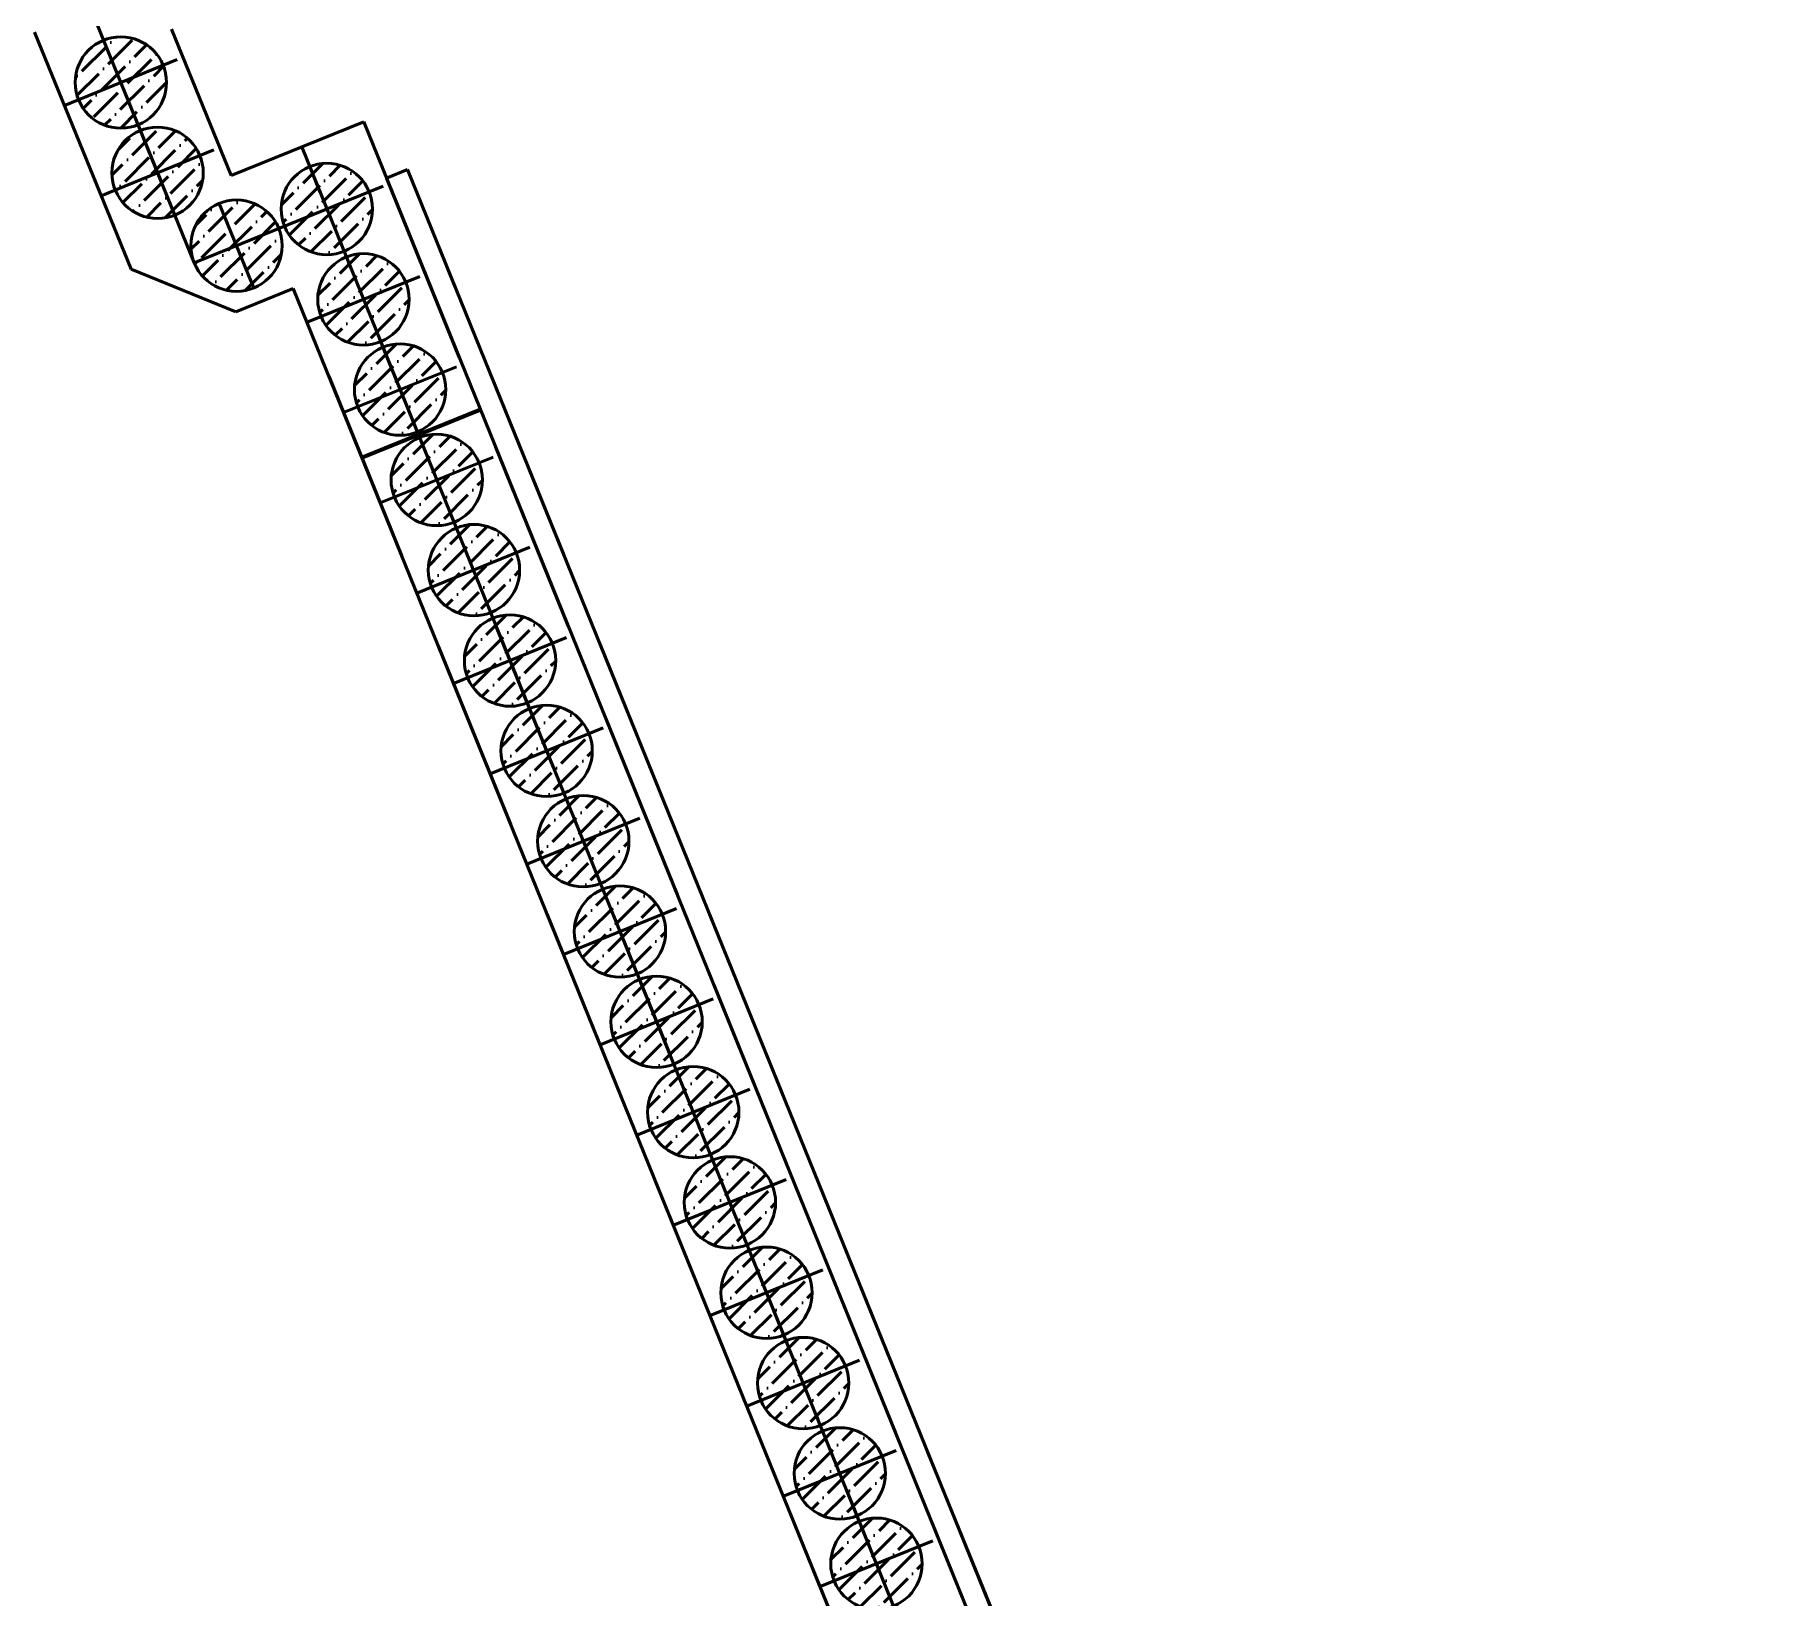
# Model space of a CAD drawing. Extents: x 9773 to 10136, y 10676 to 11757.
# Drawn here: x 9944.31 to 9972.67, y 11095.87 to 11121.52 of the extents above; entities that cross this region are included whole.
import ezdxf

# ---------------------------------------------------------------- set-up
doc = ezdxf.new("R2010")
doc.units = 0
for name, pattern in [('CONTI', [0]), ('DASHDOT', [1, 0.5, -0.25, 0, -0.25]), ('HIDDEN2', [4.7625, 3.175, -1.5875])]:
    doc.linetypes.add(name, pattern=pattern)
for name, color, linetype, lineweight in [('HATCH', 8, 'Continuous', 0), ('OSI', 3, 'DASHDOT', 9), ('SIZE', 142, 'Continuous', 9), ('ПС', 5, 'Continuous', 40)]:
    doc.layers.add(name, color=color, linetype=linetype, lineweight=lineweight)
doc.layers.add('HIDDEN', color=6, linetype='HIDDEN2')
doc.layers.add('PILE_HID', color=40, linetype='CONTI')
doc.layers.add('NOTES', color=1, linetype='Continuous', plot=False)
pattern_1 = [(44.9963776, (-0.70572, 0.63198), (0.117893185, 0.432167373), [0.555625, -0.111125, 0, -0.111125])]
pattern_2 = [(44.9144686, (-28.02, 43.0342), (0.1185108827, 0.4319983936), [0.555625, -0.111125, 0, -0.111125])]
pattern_3 = [(44.9144686, (-28.62163, 44.51678), (0.1185108827, 0.4319983936), [0.555625, -0.111125, 0, -0.111125])]
pattern_4 = [(44.9144686, (-29.22327, 45.99935), (0.1185108827, 0.4319983936), [0.555625, -0.111125, 0, -0.111125])]
pattern_5 = [(44.9144686, (-29.82492, 47.48193), (0.1185108827, 0.4319983936), [0.555625, -0.111125, 0, -0.111125])]
pattern_6 = [(44.9144686, (-30.42656, 48.9645), (0.1185108827, 0.4319983936), [0.555625, -0.111125, 0, -0.111125])]
pattern_7 = [(44.9144686, (-31.0282, 50.44708), (0.1185108827, 0.4319983936), [0.555625, -0.111125, 0, -0.111125])]
pattern_8 = [(44.9144686, (-31.62984, 51.92965), (0.1185108827, 0.4319983936), [0.555625, -0.111125, 0, -0.111125])]
pattern_9 = [(44.9144686, (-32.23148, 53.41223), (0.1185108827, 0.4319983936), [0.555625, -0.111125, 0, -0.111125])]
pattern_10 = [(44.9144686, (-32.83312, 54.8948), (0.1185108827, 0.4319983936), [0.555625, -0.111125, 0, -0.111125])]
pattern_11 = [(44.9144686, (-33.43476, 56.37738), (0.1185108827, 0.4319983936), [0.555625, -0.111125, 0, -0.111125])]
pattern_12 = [(44.9144686, (-34.0364, 57.85995), (0.1185108827, 0.4319983936), [0.555625, -0.111125, 0, -0.111125])]
pattern_13 = [(44.9963776, (-18.81583, 45.08047), (0.117893185, 0.432167373), [0.555625, -0.111125, 0, -0.111125])]
pattern_14 = [(44.918091, (-34.54047, 60.19384), (0.11848357, 0.4320058855), [0.555625, -0.111125, 0, -0.111125])]
pattern_15 = [(44.9144686, (-35.84133, 62.30768), (0.1185108827, 0.4319983936), [0.555625, -0.111125, 0, -0.111125])]
pattern_16 = [(44.9144686, (-36.44297, 63.79025), (0.1185108827, 0.4319983936), [0.555625, -0.111125, 0, -0.111125])]
pattern_17 = [(44.9144686, (-37.0446, 65.27283), (0.1185108827, 0.4319983936), [0.555625, -0.111125, 0, -0.111125])]

# ---------------------------------------------------------------- blocks, each defined once
blk = doc.blocks.new('45245242')
at = {"layer": 'HATCH', "lineweight": 50}
h = blk.add_hatch(dxfattribs=at)
h.set_pattern_fill('ANSI36', color=5, scale=0.07, angle=8e-10)
h.paths.add_polyline_path([(9945.449, 11121.431, 0.306578), (9944.978, 11120.735, 0.095507), (9945.031, 11120.456), (9945.728, 11120.735)])
h.paths.add_polyline_path([(9945.449, 11121.431), (9945.728, 11120.735), (9946.424, 11121.013, 0.414214)])
h.paths.add_polyline_path([(9946.478, 11120.735, 0.095507), (9946.424, 11121.013), (9945.728, 11120.735), (9946.006, 11120.038, 0.306578)])
h.paths.add_polyline_path([(9945.728, 11120.735), (9945.031, 11120.456, 0.414214), (9946.006, 11120.038)])
h = blk.add_hatch(dxfattribs=at)
h.set_pattern_fill('ANSI36', color=5, scale=0.07, angle=8e-10)
h.paths.add_polyline_path([(9946.053, 11119.949, 0.306578), (9945.581, 11119.253, 0.095507), (9945.635, 11118.974), (9946.331, 11119.253)])
h.paths.add_polyline_path([(9946.053, 11119.949), (9946.331, 11119.253), (9947.028, 11119.532, 0.414214)])
h.paths.add_polyline_path([(9947.081, 11119.253, 0.095507), (9947.028, 11119.532), (9946.331, 11119.253), (9946.61, 11118.557, 0.306578)])
h.paths.add_polyline_path([(9946.331, 11119.253), (9945.635, 11118.974, 0.414214), (9946.61, 11118.557)])
h = blk.add_hatch(dxfattribs=at)
h.set_pattern_fill('ANSI36', color=5, scale=0.07, angle=-0.0855)
h.set_pattern_definition(pattern_17)
h.paths.add_polyline_path([(9948.832, 11119.356, 0.306578), (9948.36, 11118.66, 0.095507), (9948.413, 11118.381), (9949.11, 11118.659)])
h.paths.add_polyline_path([(9948.832, 11119.356), (9949.11, 11118.659), (9949.806, 11118.937, 0.414214)])
h.paths.add_polyline_path([(9949.86, 11118.658, 0.095507), (9949.806, 11118.937), (9949.11, 11118.659), (9949.387, 11117.962, 0.306578)])
h.paths.add_polyline_path([(9949.11, 11118.659), (9948.413, 11118.381, 0.414214), (9949.387, 11117.962)])
h = blk.add_hatch(dxfattribs=at)
h.set_pattern_fill('ANSI36', color=5, scale=0.07, angle=-0.0036)
h.set_pattern_definition(pattern_1)
h.paths.add_polyline_path([(9947.348, 11118.754, 0.306578), (9946.877, 11118.057, 0.095507), (9946.931, 11117.779), (9947.627, 11118.057)])
h.paths.add_polyline_path([(9947.348, 11118.754), (9947.627, 11118.057), (9948.323, 11118.336, 0.414214)])
h.paths.add_polyline_path([(9948.377, 11118.057, 0.095507), (9948.323, 11118.336), (9947.627, 11118.057), (9947.906, 11117.361, 0.306578)])
h.paths.add_polyline_path([(9947.627, 11118.057), (9946.931, 11117.779, 0.414214), (9947.906, 11117.361)])
h = blk.add_hatch(dxfattribs=at)
h.set_pattern_fill('ANSI36', color=5, scale=0.07, angle=-0.0855)
h.set_pattern_definition(pattern_16)
h.paths.add_polyline_path([(9949.433, 11117.873, 0.306578), (9948.961, 11117.178, 0.095507), (9949.015, 11116.899), (9949.711, 11117.176)])
h.paths.add_polyline_path([(9949.433, 11117.873), (9949.711, 11117.176), (9950.408, 11117.454, 0.414214)])
h.paths.add_polyline_path([(9950.461, 11117.175, 0.095507), (9950.408, 11117.454), (9949.711, 11117.176), (9949.989, 11116.48, 0.306578)])
h.paths.add_polyline_path([(9949.711, 11117.176), (9949.015, 11116.899, 0.414214), (9949.989, 11116.48)])
h = blk.add_hatch(dxfattribs=at)
h.set_pattern_fill('ANSI36', color=5, scale=0.07, angle=-0.0855)
h.set_pattern_definition(pattern_15)
h.paths.add_polyline_path([(9950.035, 11116.391, 0.306578), (9949.563, 11115.695, 0.095507), (9949.616, 11115.416), (9950.313, 11115.694)])
h.paths.add_polyline_path([(9950.035, 11116.391), (9950.313, 11115.694), (9951.01, 11115.972, 0.414214)])
h.paths.add_polyline_path([(9951.063, 11115.693, 0.095507), (9951.01, 11115.972), (9950.313, 11115.694), (9950.591, 11114.997, 0.306578)])
h.paths.add_polyline_path([(9950.313, 11115.694), (9949.616, 11115.416, 0.414214), (9950.591, 11114.997)])
h = blk.add_hatch(dxfattribs=at)
h.set_pattern_fill('ANSI36', color=5, scale=0.07, angle=-0.0819)
h.set_pattern_definition(pattern_14)
h.paths.add_polyline_path([(9950.637, 11114.908, 0.306578), (9950.165, 11114.212, 0.095507), (9950.218, 11113.934), (9950.915, 11114.211)])
h.paths.add_polyline_path([(9950.637, 11114.908), (9950.915, 11114.211), (9951.612, 11114.489, 0.414214)])
h.paths.add_polyline_path([(9951.665, 11114.21, 0.095507), (9951.612, 11114.489), (9950.915, 11114.211), (9951.193, 11113.515, 0.306578)])
h.paths.add_polyline_path([(9950.915, 11114.211), (9950.218, 11113.934, 0.414214), (9951.193, 11113.515)])
h = blk.add_hatch(dxfattribs=at)
h.set_pattern_fill('ANSI36', color=5, scale=0.07, angle=-0.0036)
h.set_pattern_definition(pattern_13)
h.paths.add_polyline_path([(9951.248, 11113.428, 0.306578), (9950.776, 11112.731, 0.095507), (9950.83, 11112.453), (9951.526, 11112.731)])
h.paths.add_polyline_path([(9951.248, 11113.428), (9951.526, 11112.731), (9952.223, 11113.01, 0.414214)])
h.paths.add_polyline_path([(9952.276, 11112.731, 0.095507), (9952.223, 11113.01), (9951.526, 11112.731), (9951.805, 11112.035, 0.306578)])
h.paths.add_polyline_path([(9951.526, 11112.731), (9950.83, 11112.453, 0.414214), (9951.805, 11112.035)])
h = blk.add_hatch(dxfattribs=at)
h.set_pattern_fill('ANSI36', color=5, scale=0.07, angle=-0.0855)
h.set_pattern_definition(pattern_12)
h.paths.add_polyline_path([(9951.84, 11111.943, 0.306578), (9951.368, 11111.247, 0.095507), (9951.421, 11110.968), (9952.118, 11111.246)])
h.paths.add_polyline_path([(9951.84, 11111.943), (9952.118, 11111.246), (9952.814, 11111.524, 0.414214)])
h.paths.add_polyline_path([(9952.868, 11111.245, 0.095507), (9952.814, 11111.524), (9952.118, 11111.246), (9952.396, 11110.549, 0.306578)])
h.paths.add_polyline_path([(9952.118, 11111.246), (9951.421, 11110.968, 0.414214), (9952.396, 11110.549)])
h = blk.add_hatch(dxfattribs=at)
h.set_pattern_fill('ANSI36', color=5, scale=0.07, angle=-0.0855)
h.set_pattern_definition(pattern_11)
h.paths.add_polyline_path([(9952.442, 11110.46, 0.306578), (9951.969, 11109.765, 0.095507), (9952.023, 11109.486), (9952.719, 11109.764)])
h.paths.add_polyline_path([(9952.442, 11110.46), (9952.719, 11109.764), (9953.416, 11110.041, 0.414214)])
h.paths.add_polyline_path([(9953.469, 11109.762, 0.095507), (9953.416, 11110.041), (9952.719, 11109.764), (9952.997, 11109.067, 0.306578)])
h.paths.add_polyline_path([(9952.719, 11109.764), (9952.023, 11109.486, 0.414214), (9952.997, 11109.067)])
h = blk.add_hatch(dxfattribs=at)
h.set_pattern_fill('ANSI36', color=5, scale=0.07, angle=-0.0855)
h.set_pattern_definition(pattern_10)
h.paths.add_polyline_path([(9953.043, 11108.978, 0.306578), (9952.571, 11108.282, 0.095507), (9952.624, 11108.003), (9953.321, 11108.281)])
h.paths.add_polyline_path([(9953.043, 11108.978), (9953.321, 11108.281), (9954.018, 11108.559, 0.414214)])
h.paths.add_polyline_path([(9954.071, 11108.28, 0.095507), (9954.018, 11108.559), (9953.321, 11108.281), (9953.599, 11107.584, 0.306578)])
h.paths.add_polyline_path([(9953.321, 11108.281), (9952.624, 11108.003, 0.414214), (9953.599, 11107.584)])
h = blk.add_hatch(dxfattribs=at)
h.set_pattern_fill('ANSI36', color=5, scale=0.07, angle=-0.0855)
h.set_pattern_definition(pattern_9)
h.paths.add_polyline_path([(9953.645, 11107.495, 0.306578), (9953.173, 11106.8, 0.095507), (9953.226, 11106.521), (9953.923, 11106.798)])
h.paths.add_polyline_path([(9953.645, 11107.495), (9953.923, 11106.798), (9954.619, 11107.076, 0.414214)])
h.paths.add_polyline_path([(9954.673, 11106.797, 0.095507), (9954.619, 11107.076), (9953.923, 11106.798), (9954.2, 11106.102, 0.306578)])
h.paths.add_polyline_path([(9953.923, 11106.798), (9953.226, 11106.521, 0.414214), (9954.2, 11106.102)])
h = blk.add_hatch(dxfattribs=at)
h.set_pattern_fill('ANSI36', color=5, scale=0.07, angle=-0.0855)
h.set_pattern_definition(pattern_8)
h.paths.add_polyline_path([(9954.247, 11106.012, 0.306578), (9953.774, 11105.317, 0.095507), (9953.828, 11105.038), (9954.524, 11105.316)])
h.paths.add_polyline_path([(9954.247, 11106.012), (9954.524, 11105.316), (9955.221, 11105.594, 0.414214)])
h.paths.add_polyline_path([(9955.274, 11105.315, 0.095507), (9955.221, 11105.594), (9954.524, 11105.316), (9954.802, 11104.619, 0.306578)])
h.paths.add_polyline_path([(9954.524, 11105.316), (9953.828, 11105.038, 0.414214), (9954.802, 11104.619)])
h = blk.add_hatch(dxfattribs=at)
h.set_pattern_fill('ANSI36', color=5, scale=0.07, angle=-0.0855)
h.set_pattern_definition(pattern_7)
h.paths.add_polyline_path([(9954.848, 11104.53, 0.306578), (9954.376, 11103.834, 0.095507), (9954.429, 11103.555), (9955.126, 11103.833)])
h.paths.add_polyline_path([(9954.848, 11104.53), (9955.126, 11103.833), (9955.823, 11104.111, 0.414214)])
h.paths.add_polyline_path([(9955.876, 11103.832, 0.095507), (9955.823, 11104.111), (9955.126, 11103.833), (9955.404, 11103.137, 0.306578)])
h.paths.add_polyline_path([(9955.126, 11103.833), (9954.429, 11103.555, 0.414214), (9955.404, 11103.137)])
h = blk.add_hatch(dxfattribs=at)
h.set_pattern_fill('ANSI36', color=5, scale=0.07, angle=-0.0855)
h.set_pattern_definition(pattern_6)
h.paths.add_polyline_path([(9955.45, 11103.047, 0.306578), (9954.978, 11102.352, 0.095507), (9955.031, 11102.073), (9955.728, 11102.351)])
h.paths.add_polyline_path([(9955.45, 11103.047), (9955.728, 11102.351), (9956.424, 11102.628, 0.414214)])
h.paths.add_polyline_path([(9956.478, 11102.35, 0.095507), (9956.424, 11102.628), (9955.728, 11102.351), (9956.005, 11101.654, 0.306578)])
h.paths.add_polyline_path([(9955.728, 11102.351), (9955.031, 11102.073, 0.414214), (9956.005, 11101.654)])
h = blk.add_hatch(dxfattribs=at)
h.set_pattern_fill('ANSI36', color=5, scale=0.07, angle=-0.0855)
h.set_pattern_definition(pattern_5)
h.paths.add_polyline_path([(9956.052, 11101.565, 0.306578), (9955.579, 11100.869, 0.095507), (9955.633, 11100.59), (9956.329, 11100.868)])
h.paths.add_polyline_path([(9956.052, 11101.565), (9956.329, 11100.868), (9957.026, 11101.146, 0.414214)])
h.paths.add_polyline_path([(9957.079, 11100.867, 0.095507), (9957.026, 11101.146), (9956.329, 11100.868), (9956.607, 11100.171, 0.306578)])
h.paths.add_polyline_path([(9956.329, 11100.868), (9955.633, 11100.59, 0.414214), (9956.607, 11100.171)])
h = blk.add_hatch(dxfattribs=at)
h.set_pattern_fill('ANSI36', color=5, scale=0.07, angle=-0.0855)
h.set_pattern_definition(pattern_4)
h.paths.add_polyline_path([(9956.653, 11100.082, 0.306578), (9956.181, 11099.387, 0.095507), (9956.234, 11099.108), (9956.931, 11099.386)])
h.paths.add_polyline_path([(9956.653, 11100.082), (9956.931, 11099.386), (9957.628, 11099.663, 0.414214)])
h.paths.add_polyline_path([(9957.681, 11099.384, 0.095507), (9957.628, 11099.663), (9956.931, 11099.386), (9957.209, 11098.689, 0.306578)])
h.paths.add_polyline_path([(9956.931, 11099.386), (9956.234, 11099.108, 0.414214), (9957.209, 11098.689)])
h = blk.add_hatch(dxfattribs=at)
h.set_pattern_fill('ANSI36', color=5, scale=0.07, angle=-0.0855)
h.set_pattern_definition(pattern_3)
h.paths.add_polyline_path([(9957.255, 11098.6, 0.306578), (9956.783, 11097.904, 0.095507), (9956.836, 11097.625), (9957.533, 11097.903)])
h.paths.add_polyline_path([(9957.255, 11098.6), (9957.533, 11097.903), (9958.229, 11098.181, 0.414214)])
h.paths.add_polyline_path([(9958.283, 11097.902, 0.095507), (9958.229, 11098.181), (9957.533, 11097.903), (9957.81, 11097.206, 0.306578)])
h.paths.add_polyline_path([(9957.533, 11097.903), (9956.836, 11097.625, 0.414214), (9957.81, 11097.206)])
h = blk.add_hatch(dxfattribs=at)
h.set_pattern_fill('ANSI36', color=5, scale=0.07, angle=-0.0855)
h.set_pattern_definition(pattern_2)
h.paths.add_polyline_path([(9957.856, 11097.117, 0.306578), (9957.384, 11096.421, 0.095507), (9957.438, 11096.143), (9958.134, 11096.42)])
h.paths.add_polyline_path([(9957.856, 11097.117), (9958.134, 11096.42), (9958.831, 11096.698, 0.414214)])
h.paths.add_polyline_path([(9958.884, 11096.419, 0.095507), (9958.831, 11096.698), (9958.134, 11096.42), (9958.412, 11095.724, 0.306578)])
h.paths.add_polyline_path([(9958.134, 11096.42), (9957.438, 11096.143, 0.414214), (9958.412, 11095.724)])
at = {"layer": 'HIDDEN', "color": 5, "lineweight": 50}
for p, q in [((9944.311, 11121.561), (9945.896, 11117.672)), ((9946.558, 11121.613), (9947.538, 11119.208)), ((9947.537, 11119.208), (9949.716, 11120.088)), ((9969.193, 11072.094), (9949.716, 11120.088)), ((9950.091, 11119.166), (9950.434, 11119.305)), ((9969.123, 11073.252), (9950.434, 11119.305)), ((9945.896, 11117.672), (9947.615, 11116.971)), ((9947.614, 11116.971), (9948.559, 11117.356)), ((9966.458, 11073.25), (9948.559, 11117.356)), ((9949.683, 11114.586), (9951.629, 11115.375)), ((9949.687, 11114.577), (9951.633, 11115.366)), ((9949.691, 11114.567), (9951.637, 11115.357))]:
    blk.add_line(p, q, dxfattribs=at)
at = {"layer": 'NOTES', "color": 5, "lineweight": 50}
for p, q in [((9945.124, 11122.216), (9946.933, 11117.776)), ((9995.314, 11004.801), (9948.697, 11119.677)), ((9946.933, 11117.776), (9950.036, 11119.035))]:
    blk.add_line(p, q, dxfattribs=at)
at = {"layer": 'OSI', "color": 5, "lineweight": 50, "ltscale": 5}
for p, q in [((9945.445, 11121.429), (9946.615, 11118.558)), ((9944.802, 11120.357), (9946.654, 11121.112)), ((9945.405, 11118.876), (9947.257, 11119.63)), ((9968.174, 11071.68), (9948.697, 11119.677)), ((9947.909, 11117.362), (9947.345, 11118.752))]:
    blk.add_line(p, q, dxfattribs=at)
at = {"layer": 'OSI', "color": 5, "lineweight": 50, "ltscale": 100}
for p, q in [((9946.933, 11117.776), (9950.036, 11119.035)), ((9948.785, 11116.8), (9950.638, 11117.552)), ((9949.386, 11115.318), (9951.239, 11116.07)), ((9949.988, 11113.835), (9951.841, 11114.587)), ((9950.59, 11112.353), (9952.443, 11113.105)), ((9951.191, 11110.87), (9953.044, 11111.622)), ((9951.793, 11109.388), (9953.646, 11110.14)), ((9952.394, 11107.905), (9954.248, 11108.657)), ((9952.996, 11106.422), (9954.849, 11107.174)), ((9953.598, 11104.94), (9955.451, 11105.692)), ((9954.199, 11103.457), (9956.053, 11104.209)), ((9954.801, 11101.975), (9956.654, 11102.727)), ((9955.403, 11100.492), (9957.256, 11101.244)), ((9956.004, 11099.009), (9957.858, 11099.762)), ((9956.606, 11097.527), (9958.459, 11098.279)), ((9957.208, 11096.044), (9959.061, 11096.796))]:
    blk.add_line(p, q, dxfattribs=at)
at = {"layer": 'PILE_HID', "color": 5, "lineweight": 50, "ltscale": 100}
for centre in [(9945.728, 11120.735), (9946.331, 11119.253), (9949.11, 11118.659), (9947.627, 11118.057), (9949.711, 11117.176), (9950.313, 11115.694), (9950.915, 11114.211), (9951.526, 11112.731), (9952.118, 11111.246), (9952.719, 11109.764), (9953.321, 11108.281), (9953.923, 11106.798), (9954.524, 11105.316), (9955.126, 11103.833), (9955.728, 11102.351), (9956.329, 11100.868), (9956.931, 11099.386), (9957.533, 11097.903), (9958.134, 11096.42)]:
    blk.add_circle(centre, 0.75, dxfattribs=at)

msp = doc.modelspace()

# ---------------------------------------------------------------- hatches: boundary and pattern name
at = {"layer": 'ПС', "lineweight": 50}
h = msp.add_hatch(dxfattribs=at)
h.set_pattern_fill('ANSI36', color=5, scale=0.07, angle=8e-10)
h.paths.add_polyline_path([(9945.449, 11121.431, 0.306578), (9944.978, 11120.735, 0.095507), (9945.031, 11120.456), (9945.728, 11120.735)])
h.paths.add_polyline_path([(9945.449, 11121.431), (9945.728, 11120.735), (9946.424, 11121.013, 0.414214)])
h.paths.add_polyline_path([(9946.478, 11120.735, 0.095507), (9946.424, 11121.013), (9945.728, 11120.735), (9946.006, 11120.038, 0.306578)])
h.paths.add_polyline_path([(9945.728, 11120.735), (9945.031, 11120.456, 0.414214), (9946.006, 11120.038)])
h = msp.add_hatch(dxfattribs=at)
h.set_pattern_fill('ANSI36', color=5, scale=0.07, angle=8e-10)
h.paths.add_polyline_path([(9946.053, 11119.949, 0.306578), (9945.581, 11119.253, 0.095507), (9945.635, 11118.974), (9946.331, 11119.253)])
h.paths.add_polyline_path([(9946.053, 11119.949), (9946.331, 11119.253), (9947.028, 11119.532, 0.414214)])
h.paths.add_polyline_path([(9947.081, 11119.253, 0.095507), (9947.028, 11119.532), (9946.331, 11119.253), (9946.61, 11118.557, 0.306578)])
h.paths.add_polyline_path([(9946.331, 11119.253), (9945.635, 11118.974, 0.414214), (9946.61, 11118.557)])
h = msp.add_hatch(dxfattribs=at)
h.set_pattern_fill('ANSI36', color=5, scale=0.07, angle=-0.0855)
h.set_pattern_definition(pattern_17)
h.paths.add_polyline_path([(9948.832, 11119.356, 0.306578), (9948.36, 11118.66, 0.095507), (9948.413, 11118.381), (9949.11, 11118.659)])
h.paths.add_polyline_path([(9948.832, 11119.356), (9949.11, 11118.659), (9949.806, 11118.937, 0.414214)])
h.paths.add_polyline_path([(9949.86, 11118.658, 0.095507), (9949.806, 11118.937), (9949.11, 11118.659), (9949.387, 11117.962, 0.306578)])
h.paths.add_polyline_path([(9949.11, 11118.659), (9948.413, 11118.381, 0.414214), (9949.387, 11117.962)])
h = msp.add_hatch(dxfattribs=at)
h.set_pattern_fill('ANSI36', color=5, scale=0.07, angle=-0.0036)
h.set_pattern_definition(pattern_1)
h.paths.add_polyline_path([(9947.348, 11118.754, 0.306578), (9946.877, 11118.057, 0.095507), (9946.931, 11117.779), (9947.627, 11118.057)])
h.paths.add_polyline_path([(9947.348, 11118.754), (9947.627, 11118.057), (9948.323, 11118.336, 0.414214)])
h.paths.add_polyline_path([(9948.377, 11118.057, 0.095507), (9948.323, 11118.336), (9947.627, 11118.057), (9947.906, 11117.361, 0.306578)])
h.paths.add_polyline_path([(9947.627, 11118.057), (9946.931, 11117.779, 0.414214), (9947.906, 11117.361)])
h = msp.add_hatch(dxfattribs=at)
h.set_pattern_fill('ANSI36', color=5, scale=0.07, angle=-0.0855)
h.set_pattern_definition(pattern_16)
h.paths.add_polyline_path([(9949.433, 11117.873, 0.306578), (9948.961, 11117.178, 0.095507), (9949.015, 11116.899), (9949.711, 11117.176)])
h.paths.add_polyline_path([(9949.433, 11117.873), (9949.711, 11117.176), (9950.408, 11117.454, 0.414214)])
h.paths.add_polyline_path([(9950.461, 11117.175, 0.095507), (9950.408, 11117.454), (9949.711, 11117.176), (9949.989, 11116.48, 0.306578)])
h.paths.add_polyline_path([(9949.711, 11117.176), (9949.015, 11116.899, 0.414214), (9949.989, 11116.48)])
h = msp.add_hatch(dxfattribs=at)
h.set_pattern_fill('ANSI36', color=5, scale=0.07, angle=-0.0855)
h.set_pattern_definition(pattern_15)
h.paths.add_polyline_path([(9950.035, 11116.391, 0.306578), (9949.563, 11115.695, 0.095507), (9949.616, 11115.416), (9950.313, 11115.694)])
h.paths.add_polyline_path([(9950.035, 11116.391), (9950.313, 11115.694), (9951.01, 11115.972, 0.414214)])
h.paths.add_polyline_path([(9951.063, 11115.693, 0.095507), (9951.01, 11115.972), (9950.313, 11115.694), (9950.591, 11114.997, 0.306578)])
h.paths.add_polyline_path([(9950.313, 11115.694), (9949.616, 11115.416, 0.414214), (9950.591, 11114.997)])
h = msp.add_hatch(dxfattribs=at)
h.set_pattern_fill('ANSI36', color=5, scale=0.07, angle=-0.0819)
h.set_pattern_definition(pattern_14)
h.paths.add_polyline_path([(9950.637, 11114.908, 0.306578), (9950.165, 11114.212, 0.095507), (9950.218, 11113.934), (9950.915, 11114.211)])
h.paths.add_polyline_path([(9950.637, 11114.908), (9950.915, 11114.211), (9951.612, 11114.489, 0.414214)])
h.paths.add_polyline_path([(9951.665, 11114.21, 0.095507), (9951.612, 11114.489), (9950.915, 11114.211), (9951.193, 11113.515, 0.306578)])
h.paths.add_polyline_path([(9950.915, 11114.211), (9950.218, 11113.934, 0.414214), (9951.193, 11113.515)])
h = msp.add_hatch(dxfattribs=at)
h.set_pattern_fill('ANSI36', color=5, scale=0.07, angle=-0.0036)
h.set_pattern_definition(pattern_13)
h.paths.add_polyline_path([(9951.248, 11113.428, 0.306578), (9950.776, 11112.731, 0.095507), (9950.83, 11112.453), (9951.526, 11112.731)])
h.paths.add_polyline_path([(9951.248, 11113.428), (9951.526, 11112.731), (9952.223, 11113.01, 0.414214)])
h.paths.add_polyline_path([(9952.276, 11112.731, 0.095507), (9952.223, 11113.01), (9951.526, 11112.731), (9951.805, 11112.035, 0.306578)])
h.paths.add_polyline_path([(9951.526, 11112.731), (9950.83, 11112.453, 0.414214), (9951.805, 11112.035)])
h = msp.add_hatch(dxfattribs=at)
h.set_pattern_fill('ANSI36', color=5, scale=0.07, angle=-0.0855)
h.set_pattern_definition(pattern_12)
h.paths.add_polyline_path([(9951.84, 11111.943, 0.306578), (9951.368, 11111.247, 0.095507), (9951.421, 11110.968), (9952.118, 11111.246)])
h.paths.add_polyline_path([(9951.84, 11111.943), (9952.118, 11111.246), (9952.814, 11111.524, 0.414214)])
h.paths.add_polyline_path([(9952.868, 11111.245, 0.095507), (9952.814, 11111.524), (9952.118, 11111.246), (9952.396, 11110.549, 0.306578)])
h.paths.add_polyline_path([(9952.118, 11111.246), (9951.421, 11110.968, 0.414214), (9952.396, 11110.549)])
h = msp.add_hatch(dxfattribs=at)
h.set_pattern_fill('ANSI36', color=5, scale=0.07, angle=-0.0855)
h.set_pattern_definition(pattern_11)
h.paths.add_polyline_path([(9952.442, 11110.46, 0.306578), (9951.969, 11109.765, 0.095507), (9952.023, 11109.486), (9952.719, 11109.764)])
h.paths.add_polyline_path([(9952.442, 11110.46), (9952.719, 11109.764), (9953.416, 11110.041, 0.414214)])
h.paths.add_polyline_path([(9953.469, 11109.762, 0.095507), (9953.416, 11110.041), (9952.719, 11109.764), (9952.997, 11109.067, 0.306578)])
h.paths.add_polyline_path([(9952.719, 11109.764), (9952.023, 11109.486, 0.414214), (9952.997, 11109.067)])
h = msp.add_hatch(dxfattribs=at)
h.set_pattern_fill('ANSI36', color=5, scale=0.07, angle=-0.0855)
h.set_pattern_definition(pattern_10)
h.paths.add_polyline_path([(9953.043, 11108.978, 0.306578), (9952.571, 11108.282, 0.095507), (9952.624, 11108.003), (9953.321, 11108.281)])
h.paths.add_polyline_path([(9953.043, 11108.978), (9953.321, 11108.281), (9954.018, 11108.559, 0.414214)])
h.paths.add_polyline_path([(9954.071, 11108.28, 0.095507), (9954.018, 11108.559), (9953.321, 11108.281), (9953.599, 11107.584, 0.306578)])
h.paths.add_polyline_path([(9953.321, 11108.281), (9952.624, 11108.003, 0.414214), (9953.599, 11107.584)])
h = msp.add_hatch(dxfattribs=at)
h.set_pattern_fill('ANSI36', color=5, scale=0.07, angle=-0.0855)
h.set_pattern_definition(pattern_9)
h.paths.add_polyline_path([(9953.645, 11107.495, 0.306578), (9953.173, 11106.8, 0.095507), (9953.226, 11106.521), (9953.923, 11106.798)])
h.paths.add_polyline_path([(9953.645, 11107.495), (9953.923, 11106.798), (9954.619, 11107.076, 0.414214)])
h.paths.add_polyline_path([(9954.673, 11106.797, 0.095507), (9954.619, 11107.076), (9953.923, 11106.798), (9954.2, 11106.102, 0.306578)])
h.paths.add_polyline_path([(9953.923, 11106.798), (9953.226, 11106.521, 0.414214), (9954.2, 11106.102)])
h = msp.add_hatch(dxfattribs=at)
h.set_pattern_fill('ANSI36', color=5, scale=0.07, angle=-0.0855)
h.set_pattern_definition(pattern_8)
h.paths.add_polyline_path([(9954.247, 11106.012, 0.306578), (9953.774, 11105.317, 0.095507), (9953.828, 11105.038), (9954.524, 11105.316)])
h.paths.add_polyline_path([(9954.247, 11106.012), (9954.524, 11105.316), (9955.221, 11105.594, 0.414214)])
h.paths.add_polyline_path([(9955.274, 11105.315, 0.095507), (9955.221, 11105.594), (9954.524, 11105.316), (9954.802, 11104.619, 0.306578)])
h.paths.add_polyline_path([(9954.524, 11105.316), (9953.828, 11105.038, 0.414214), (9954.802, 11104.619)])
h = msp.add_hatch(dxfattribs=at)
h.set_pattern_fill('ANSI36', color=5, scale=0.07, angle=-0.0855)
h.set_pattern_definition(pattern_7)
h.paths.add_polyline_path([(9954.848, 11104.53, 0.306578), (9954.376, 11103.834, 0.095507), (9954.429, 11103.555), (9955.126, 11103.833)])
h.paths.add_polyline_path([(9954.848, 11104.53), (9955.126, 11103.833), (9955.823, 11104.111, 0.414214)])
h.paths.add_polyline_path([(9955.876, 11103.832, 0.095507), (9955.823, 11104.111), (9955.126, 11103.833), (9955.404, 11103.137, 0.306578)])
h.paths.add_polyline_path([(9955.126, 11103.833), (9954.429, 11103.555, 0.414214), (9955.404, 11103.137)])
h = msp.add_hatch(dxfattribs=at)
h.set_pattern_fill('ANSI36', color=5, scale=0.07, angle=-0.0855)
h.set_pattern_definition(pattern_6)
h.paths.add_polyline_path([(9955.45, 11103.047, 0.306578), (9954.978, 11102.352, 0.095507), (9955.031, 11102.073), (9955.728, 11102.351)])
h.paths.add_polyline_path([(9955.45, 11103.047), (9955.728, 11102.351), (9956.424, 11102.628, 0.414214)])
h.paths.add_polyline_path([(9956.478, 11102.35, 0.095507), (9956.424, 11102.628), (9955.728, 11102.351), (9956.005, 11101.654, 0.306578)])
h.paths.add_polyline_path([(9955.728, 11102.351), (9955.031, 11102.073, 0.414214), (9956.005, 11101.654)])
h = msp.add_hatch(dxfattribs=at)
h.set_pattern_fill('ANSI36', color=5, scale=0.07, angle=-0.0855)
h.set_pattern_definition(pattern_5)
h.paths.add_polyline_path([(9956.052, 11101.565, 0.306578), (9955.579, 11100.869, 0.095507), (9955.633, 11100.59), (9956.329, 11100.868)])
h.paths.add_polyline_path([(9956.052, 11101.565), (9956.329, 11100.868), (9957.026, 11101.146, 0.414214)])
h.paths.add_polyline_path([(9957.079, 11100.867, 0.095507), (9957.026, 11101.146), (9956.329, 11100.868), (9956.607, 11100.171, 0.306578)])
h.paths.add_polyline_path([(9956.329, 11100.868), (9955.633, 11100.59, 0.414214), (9956.607, 11100.171)])
h = msp.add_hatch(dxfattribs=at)
h.set_pattern_fill('ANSI36', color=5, scale=0.07, angle=-0.0855)
h.set_pattern_definition(pattern_4)
h.paths.add_polyline_path([(9956.653, 11100.082, 0.306578), (9956.181, 11099.387, 0.095507), (9956.234, 11099.108), (9956.931, 11099.386)])
h.paths.add_polyline_path([(9956.653, 11100.082), (9956.931, 11099.386), (9957.628, 11099.663, 0.414214)])
h.paths.add_polyline_path([(9957.681, 11099.384, 0.095507), (9957.628, 11099.663), (9956.931, 11099.386), (9957.209, 11098.689, 0.306578)])
h.paths.add_polyline_path([(9956.931, 11099.386), (9956.234, 11099.108, 0.414214), (9957.209, 11098.689)])
h = msp.add_hatch(dxfattribs=at)
h.set_pattern_fill('ANSI36', color=5, scale=0.07, angle=-0.0855)
h.set_pattern_definition(pattern_3)
h.paths.add_polyline_path([(9957.255, 11098.6, 0.306578), (9956.783, 11097.904, 0.095507), (9956.836, 11097.625), (9957.533, 11097.903)])
h.paths.add_polyline_path([(9957.255, 11098.6), (9957.533, 11097.903), (9958.229, 11098.181, 0.414214)])
h.paths.add_polyline_path([(9958.283, 11097.902, 0.095507), (9958.229, 11098.181), (9957.533, 11097.903), (9957.81, 11097.206, 0.306578)])
h.paths.add_polyline_path([(9957.533, 11097.903), (9956.836, 11097.625, 0.414214), (9957.81, 11097.206)])
h = msp.add_hatch(dxfattribs=at)
h.set_pattern_fill('ANSI36', color=5, scale=0.07, angle=-0.0855)
h.set_pattern_definition(pattern_2)
h.paths.add_polyline_path([(9957.856, 11097.117, 0.306578), (9957.384, 11096.421, 0.095507), (9957.438, 11096.143), (9958.134, 11096.42)])
h.paths.add_polyline_path([(9957.856, 11097.117), (9958.134, 11096.42), (9958.831, 11096.698, 0.414214)])
h.paths.add_polyline_path([(9958.884, 11096.419, 0.095507), (9958.831, 11096.698), (9958.134, 11096.42), (9958.412, 11095.724, 0.306578)])
h.paths.add_polyline_path([(9958.134, 11096.42), (9957.438, 11096.143, 0.414214), (9958.412, 11095.724)])

# ---------------------------------------------------------------- linework, layer by layer
at = {"layer": 'ПС', "color": 5, "lineweight": 50}
for p, q in [((9945.124, 11122.216), (9946.933, 11117.776)), ((9944.311, 11121.561), (9945.896, 11117.672)), ((9946.558, 11121.613), (9947.538, 11119.208)), ((9947.537, 11119.208), (9949.716, 11120.088)), ((9969.193, 11072.094), (9949.716, 11120.088)), ((9995.314, 11004.801), (9948.697, 11119.677)), ((9950.091, 11119.166), (9950.434, 11119.305)), ((9969.123, 11073.252), (9950.434, 11119.305)), ((9946.933, 11117.776), (9950.036, 11119.035)), ((9945.896, 11117.672), (9947.615, 11116.971)), ((9947.614, 11116.971), (9948.559, 11117.356)), ((9966.458, 11073.25), (9948.559, 11117.356)), ((9949.683, 11114.586), (9951.629, 11115.375)), ((9949.687, 11114.577), (9951.633, 11115.366)), ((9949.691, 11114.567), (9951.637, 11115.357))]:
    msp.add_line(p, q, dxfattribs=at)
at = {"layer": 'ПС', "color": 5, "lineweight": 50, "ltscale": 5}
for p, q in [((9945.445, 11121.429), (9946.615, 11118.558)), ((9944.802, 11120.357), (9946.654, 11121.112)), ((9945.405, 11118.876), (9947.257, 11119.63)), ((9968.174, 11071.68), (9948.697, 11119.677)), ((9947.909, 11117.362), (9947.345, 11118.752))]:
    msp.add_line(p, q, dxfattribs=at)
at = {"layer": 'ПС', "color": 5, "lineweight": 50, "ltscale": 100}
for p, q in [((9946.933, 11117.776), (9950.036, 11119.035)), ((9948.785, 11116.8), (9950.638, 11117.552)), ((9949.386, 11115.318), (9951.239, 11116.07)), ((9949.988, 11113.835), (9951.841, 11114.587)), ((9950.59, 11112.353), (9952.443, 11113.105)), ((9951.191, 11110.87), (9953.044, 11111.622)), ((9951.793, 11109.388), (9953.646, 11110.14)), ((9952.394, 11107.905), (9954.248, 11108.657)), ((9952.996, 11106.422), (9954.849, 11107.174)), ((9953.598, 11104.94), (9955.451, 11105.692)), ((9954.199, 11103.457), (9956.053, 11104.209)), ((9954.801, 11101.975), (9956.654, 11102.727)), ((9955.403, 11100.492), (9957.256, 11101.244)), ((9956.004, 11099.009), (9957.858, 11099.762)), ((9956.606, 11097.527), (9958.459, 11098.279)), ((9957.208, 11096.044), (9959.061, 11096.796))]:
    msp.add_line(p, q, dxfattribs=at)
for centre in [(9945.728, 11120.735), (9946.331, 11119.253), (9949.11, 11118.659), (9947.627, 11118.057), (9949.711, 11117.176), (9950.313, 11115.694), (9950.915, 11114.211), (9951.526, 11112.731), (9952.118, 11111.246), (9952.719, 11109.764), (9953.321, 11108.281), (9953.923, 11106.798), (9954.524, 11105.316), (9955.126, 11103.833), (9955.728, 11102.351), (9956.329, 11100.868), (9956.931, 11099.386), (9957.533, 11097.903), (9958.134, 11096.42)]:
    msp.add_circle(centre, 0.75, dxfattribs=at)

# ---------------------------------------------------------------- block references
at = {"layer": 'SIZE'}
msp.add_blockref('45245242', (0, 0), dxfattribs=at)

doc.saveas('drawing.dxf')
